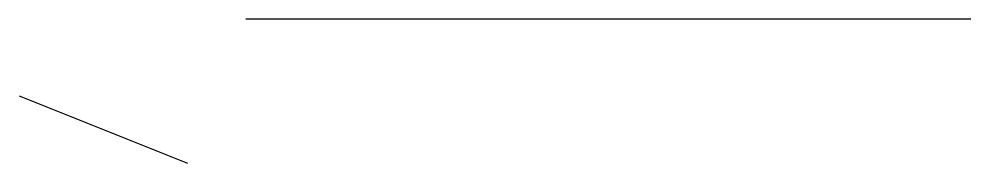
# Model space of a CAD drawing. Extents: x -14.1 to -1, y -2 to 0.
import ezdxf

# ---------------------------------------------------------------- set-up
doc = ezdxf.new("R2010")
doc.units = 0
doc.linetypes.add('DASHED', pattern=[0])
doc.layers.get('0').update_dxf_attribs({"linetype": 'CONTINUOUS'})

msp = doc.modelspace()

# ---------------------------------------------------------------- linework, layer by layer
at = {"color": 0, "linetype": 'DASHED'}
msp.add_line((-11, 0), (-1, 0), dxfattribs=at)
at = {"color": 0}
msp.add_line((-14.126, -1.065), (-11.805, -1.994), dxfattribs=at)

doc.saveas('drawing.dxf')
